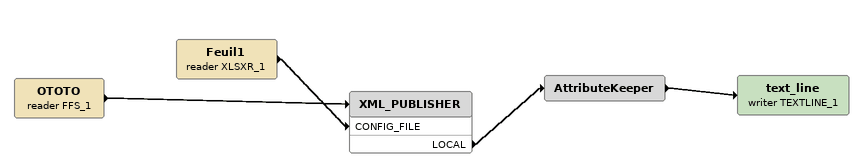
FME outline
OTOTO (reader FFS_1)
    -> XML_PUBLISHER
Feuil1 (reader XLSXR_1)
    -> XML_PUBLISHER [CONFIG_FILE]
XML_PUBLISHER
    LOCAL -> AttributeKeeper
AttributeKeeper
    -> text_line (writer TEXTLINE_1)
text_line (writer TEXTLINE_1)
